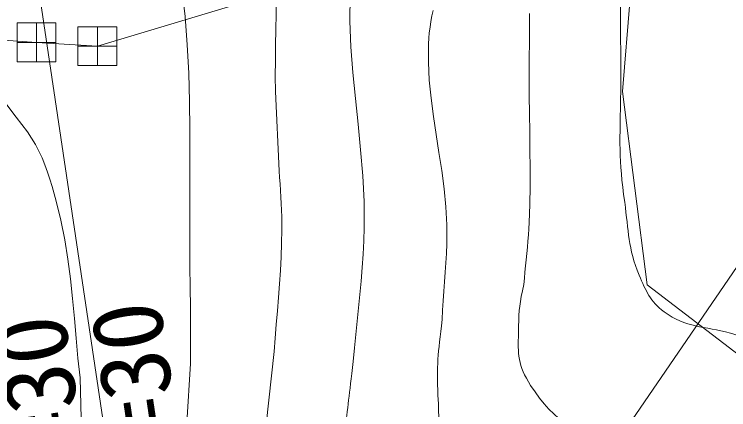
# Model space of a CAD drawing. Units: millimetres, scale not verified. Extents: x 40000 to 680000, y 20000 to 380000.
# Drawn here: x 396396 to 414841, y 286559 to 296753 of the extents above; entities that cross this region are included whole.
import ezdxf
from ezdxf.enums import TextEntityAlignment as Align

# ---------------------------------------------------------------- set-up
doc = ezdxf.new("R2010")
doc.units = ezdxf.units.MM
doc.header["$LTSCALE"] = 1000
doc.layers.add('M-BGD', color=7, linetype='Continuous', lineweight=13)
doc.layers.add('M-BMK-ROW', color=30, linetype='Continuous', lineweight=13)
doc.styles.add('ＭＳ ゴシック', font='')
doc.styles.get('ＭＳ ゴシック').set_extended_font_data('MS Gothic')

msp = doc.modelspace()

# ---------------------------------------------------------------- linework, layer by layer
at = {"layer": 'M-BGD'}
for p, q in [((426208, 306509), (406414, 277656)), ((412103, 294760), (412486, 299521)), ((397076, 297095), (399890, 278149)), ((412734, 289782), (412103, 294760)), ((412734, 289782), (416617, 286801))]:
    msp.add_line(p, q, dxfattribs=at)
for points in [[(414051, 303277), (413868, 302895), (413674, 302518), (413474, 302142), (413272, 301767), (413074, 301391), (412883, 301012), (412704, 300629), (412542, 300241), (412401, 299844), (412286, 299439), (412191, 298984), (412124, 298525), (412080, 298063), (412056, 297597), (412046, 297130), (412046, 296661), (412051, 296191), (412057, 295722), (412059, 295254), (412052, 294787)], [(403160, 299470), (403164, 299248), (403170, 298761), (403172, 298361), (403171, 297961), (403166, 297561), (403161, 297161), (403154, 296760), (403147, 296360), (403141, 295960), (403137, 295560), (403135, 295160), (403136, 294760)], [(400724, 297419), (400804, 296693), (400861, 295966), (400898, 295236), (400919, 294506), (400928, 293774), (400930, 293042), (400927, 292309), (400924, 291577), (400925, 290845), (400932, 290114), (400936, 289851), (400940, 289588), (400942, 289325), (400944, 289062), (400945, 288799), (400946, 288536), (400946, 288273), (400947, 288010), (400948, 287747), (400754, 284694)], [(405067, 297242), (405062, 296579), (405088, 295915), (405137, 295251), (405201, 294586), (405270, 293921), (405337, 293255), (405392, 292590), (405427, 291925), (405433, 291259), (405423, 290913), (405405, 290567), (405380, 290221), (405351, 289876), (405318, 289531), (405283, 289186), (405247, 288841), (405212, 288496), (405178, 288151), (405147, 287805)], [(407209, 296854), (407180, 296711), (407153, 296567), (407129, 296424), (407110, 296279), (407096, 296135), (407088, 295989), (407086, 295521), (407111, 295054), (407157, 294587), (407218, 294121), (407288, 293656), (407360, 293190), (407430, 292724), (407491, 292257), (407536, 291790), (407561, 291322), (407564, 291077), (407560, 290833), (407552, 290589), (407539, 290345), (407524, 290101), (407507, 289857), (407489, 289613), (407471, 289369), (407455, 289125), (407441, 288881)], [(409698, 296775), (409699, 296536), (409698, 296297), (409694, 296060), (409686, 295592), (409685, 295124), (409688, 294657), (409695, 294189), (409703, 293721), (409710, 293254), (409714, 292786), (409713, 292318), (409706, 291851), (409690, 291384), (409682, 291224), (409671, 291064), (409658, 290904), (409644, 290745), (409629, 290585), (409613, 290426), (409596, 290267), (409580, 290107), (409565, 289948), (409550, 289788)], [(403136, 294760), (403235, 292716), (403247, 292547), (403259, 292379), (403270, 292210), (403280, 292041), (403289, 291872), (403295, 291704), (403300, 291535), (403303, 291366), (403304, 291197), (403298, 290848), (403285, 290499), (403267, 290150), (403244, 289801), (403218, 289452), (403190, 289104), (403161, 288755), (403133, 288406), (403106, 288058), (402616, 283587)], [(396150, 294490), (396448, 294105), (396733, 293723), (396842, 293563), (396941, 293397), (397030, 293225), (397111, 293049), (397185, 292868), (397253, 292684), (397315, 292499), (397372, 292311), (397426, 292124), (397478, 291937), (397598, 291441), (397697, 290941), (397777, 290437), (397843, 289931), (397898, 289422), (397947, 288912), (397993, 288402), (398040, 287891), (398093, 287382), (398137, 285633)]]:
    msp.add_lwpolyline(points, dxfattribs=at)
for points, knots in [([(412052, 294787), (412031, 293450), (411997, 293022), (412155, 291907), (412259, 291166), (412238, 290718), (412529, 290029), (412703, 289617), (412815, 289350), (413173, 289083), (413737, 288664), (414208, 288720), (414884, 288530), (415972, 288224), (416606, 288148), (417702, 287876), (418654, 287640), (419191, 287516), (420124, 287217), (421270, 286849), (421659, 286669), (422992, 286092)], [0, 0, 0, 0, 1, 1, 1, 2, 2, 2, 3, 3, 3, 4, 4, 4, 5, 5, 5, 6, 6, 6, 7, 7, 7, 7]), ([(409550, 289788), (409448, 289311), (409421, 289135), (409416, 288711), (409410, 288181), (409354, 287829), (409617, 287369), (410200, 286352), (410864, 285958), (411915, 285440), (412675, 285065), (413164, 285008), (413966, 284735), (415162, 284329), (415839, 284123), (417031, 283707), (418739, 283111), (419285, 282893), (421372, 282092)], [0, 0, 0, 0, 1, 1, 1, 2, 2, 2, 3, 3, 3, 4, 4, 4, 5, 5, 5, 6, 6, 6, 6]), ([(407441, 288881), (407339, 287988), (407294, 287694), (407335, 286934), (407368, 286308), (407334, 285934), (407544, 285344), (407685, 284949), (407799, 284732), (408052, 284397), (408791, 283413), (409246, 282856), (410241, 282132), (411260, 281391), (411810, 281204), (413148, 280736)], [0, 0, 0, 0, 1, 1, 1, 2, 2, 2, 3, 3, 3, 4, 4, 4, 5, 5, 5, 5]), ([(405147, 287805), (405040, 286898), (405012, 286667), (404919, 285938), (404799, 284994), (404482, 284469), (404592, 283523), (404666, 282887), (404660, 282475), (405007, 281938), (405822, 280676), (406616, 280208), (407838, 279334), (409069, 278453), (409641, 278200), (411245, 277488)], [0, 0, 0, 0, 1, 1, 1, 2, 2, 2, 3, 3, 3, 4, 4, 4, 5, 5, 5, 5])]:
    msp.add_open_spline(points, degree=3, knots=knots, dxfattribs=at)
at = {"layer": 'M-BMK-ROW'}
for p, q in [((397467, 296529), (396467, 296529)), ((396467, 296529), (396467, 295529)), ((396967, 295529), (396967, 296529)), ((397467, 295529), (397467, 296529)), ((399040, 296430), (398040, 296430)), ((398040, 296430), (398040, 295430)), ((398540, 295430), (398540, 296430)), ((399040, 295430), (399040, 296430)), ((397467, 296029), (396467, 296029)), ((399040, 295930), (398040, 295930)), ((396467, 295529), (397467, 295529)), ((398040, 295430), (399040, 295430))]:
    msp.add_line(p, q, dxfattribs=at)
msp.add_lwpolyline([(362814, 290326), (373625, 290053), (384053, 290836), (389580, 295005), (393333, 296282), (396967, 296029), (398540, 295930), (410494, 299520), (416872, 301127), (422870, 301644), (429255, 296415), (431640, 296355), (433724, 297627)], dxfattribs=at)

# ---------------------------------------------------------------- texts
at = {"layer": 'M-BGD', "style": 'ＭＳ ゴシック'}
msp.add_text('A=30', height=1833, rotation=98.448, dxfattribs=at).set_placement((399051, 284244), align=Align.TOP_LEFT)
msp.add_text('R=30', height=1833, rotation=98.448, dxfattribs=at).set_placement((398950, 284244), align=Align.BOTTOM_LEFT)

doc.saveas('drawing.dxf')
